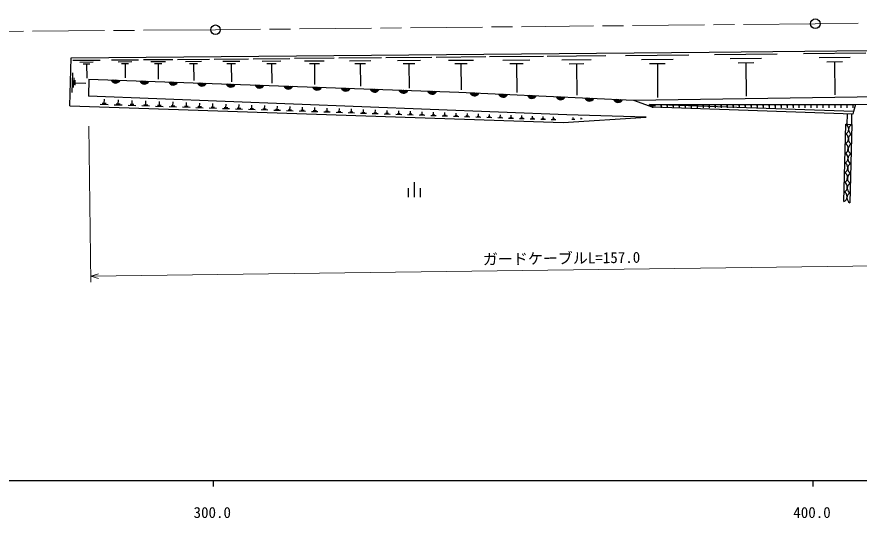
# Model space of a CAD drawing. Units: millimetres, scale not verified. Extents: x 40000 to 680000, y 20000 to 380000.
# Drawn here: x 335258 to 475704, y 198715 to 282284 of the extents above; entities that cross this region are included whole.
import ezdxf
from ezdxf.enums import TextEntityAlignment as Align

# ---------------------------------------------------------------- set-up
doc = ezdxf.new("R2010")
doc.units = ezdxf.units.MM
doc.header["$LTSCALE"] = 1000
doc.linetypes.add('CHAIN', pattern=[18.5, 12, -1.5, 3.5, -1.5])
for name, color, linetype, lineweight in [('M-BGD', 7, 'Continuous', 25), ('M-BMK', 2, 'CHAIN', 13), ('M-BMK-SRVR', 3, 'Continuous', 25), ('M-STR-HTXT', 7, 'Continuous', 13), ('M-TTL-BAND', 7, 'Continuous', 25)]:
    doc.layers.add(name, color=color, linetype=linetype, lineweight=lineweight)
doc.styles.add('ＭＳ ゴシック', font='')
doc.styles.get('ＭＳ ゴシック').set_extended_font_data('MS Gothic')

msp = doc.modelspace()

# ---------------------------------------------------------------- linework, layer by layer
at = {"layer": 'M-BGD'}
for p, q in [((344081, 267438), (344292, 275440)), ((368151, 275251), (373859, 275302)), ((374636, 275309), (380789, 275363)), ((381552, 275370), (388180, 275429)), ((388927, 275435), (396062, 275498)), ((396791, 275505), (404467, 275573)), ((405175, 275579), (413433, 275652)), ((414056, 275658), (423067, 275738)), ((423660, 275743), (433486, 275830)), ((436763, 275859), (447327, 275953)), ((451577, 275992), (462040, 276106)), ((454200, 275323), (459431, 275380)), ((466405, 276154), (476794, 276267)), ((469010, 275490), (474205, 275546)), ((344610, 275042), (349140, 275083)), ((345745, 274750), (348010, 274771)), ((346314, 274453), (347447, 274463)), ((346880, 274458), (346902, 272042)), ((351021, 275099), (355552, 275139)), ((352156, 274807), (354422, 274827)), ((352725, 274510), (353858, 274520)), ((353292, 274515), (353313, 272099)), ((356368, 275147), (361266, 275190)), ((357595, 274831), (360045, 274853)), ((358211, 274510), (359435, 274521)), ((358823, 274515), (358846, 271903)), ((362070, 275197), (367360, 275244)), ((363396, 274856), (366041, 274880)), ((364060, 274510), (365383, 274521)), ((364721, 274515), (364746, 271694)), ((369581, 274883), (372435, 274909)), ((370298, 274509), (371725, 274522)), ((371012, 274515), (371039, 271471)), ((376178, 274912), (379255, 274939)), ((376951, 274509), (378489, 274522)), ((377720, 274515), (377749, 271234)), ((383213, 274943), (386527, 274972)), ((384045, 274508), (385702, 274523)), ((384874, 274515), (384905, 270980)), ((390714, 274975), (394282, 275007)), ((391611, 274508), (393394, 274523)), ((392502, 274516), (392536, 270710)), ((398715, 275010), (402552, 275044)), ((399679, 274507), (401597, 274524)), ((400638, 274516), (400674, 270422)), ((407245, 275047), (411374, 275084)), ((408282, 274506), (410346, 274524)), ((409314, 274515), (409353, 270111)), ((416314, 275077), (420820, 275117)), ((417446, 274486), (419699, 274506)), ((418573, 274496), (418615, 269690)), ((426122, 275110), (431035, 275153)), ((427356, 274466), (429813, 274487)), ((428585, 274476), (428631, 269236)), ((439411, 275178), (444692, 275225)), ((440737, 274486), (443378, 274509)), ((442058, 274498), (442108, 268864)), ((455516, 274640), (458131, 274668)), ((456823, 274654), (456884, 269074)), ((470316, 274811), (472913, 274840)), ((471615, 274825), (471675, 269285)), ((344473, 269663), (344603, 272973)), ((344726, 270482), (344791, 272137)), ((344963, 270887), (344996, 271714)), ((344979, 271300), (346745, 271231)), ((347274, 271913), (347213, 269045)), ((349829, 267824), (349853, 268541)), ((352156, 267742), (352180, 268450)), ((354465, 267662), (354488, 268360)), ((356755, 267582), (356779, 268270)), ((438096, 268407), (441283, 267208)), ((350496, 267621), (349150, 267667)), ((350166, 267812), (349493, 267835)), ((352814, 267543), (351486, 267588)), ((352488, 267731), (351824, 267754)), ((355114, 267465), (353804, 267509)), ((354792, 267651), (354137, 267673)), ((357395, 267388), (356104, 267432)), ((357078, 267571), (356432, 267593)), ((359658, 267311), (358385, 267354)), ((359346, 267492), (358709, 267513)), ((359028, 267503), (359051, 268181)), ((361904, 267235), (360649, 267278)), ((361596, 267413), (360968, 267434)), ((361282, 267424), (361305, 268093)), ((364132, 267160), (362894, 267202)), ((363828, 267335), (363209, 267356)), ((363519, 267346), (363541, 268006)), ((366342, 267085), (365122, 267126)), ((366043, 267258), (365433, 267279)), ((365738, 267268), (365760, 267919)), ((368535, 267011), (367333, 267052)), ((368240, 267181), (367639, 267202)), ((367939, 267192), (367961, 267833)), ((370710, 266937), (369526, 266977)), ((370419, 267105), (369827, 267125)), ((370123, 267115), (370145, 267747)), ((372869, 266864), (371701, 266904)), ((372582, 267030), (371998, 267050)), ((372290, 267040), (372311, 267662)), ((374728, 266955), (374152, 266974)), ((374440, 266965), (374461, 267578)), ((376856, 266881), (376289, 266900)), ((376573, 266890), (376593, 267495)), ((378689, 266816), (378709, 267412)), ((380788, 266743), (380808, 267330)), ((382871, 266671), (382890, 267248)), ((384937, 266598), (384956, 267167)), ((386987, 266527), (387006, 267087)), ((389021, 266456), (389039, 267008)), ((391039, 266386), (391057, 266929)), ((393040, 266316), (393058, 266850)), ((440774, 267670), (475093, 267685)), ((474766, 266484), (440774, 267670)), ((440774, 267502), (441774, 267502)), ((441274, 267502), (441274, 267102)), ((474649, 266044), (441283, 267208)), ((442574, 267502), (442774, 267502)), ((442674, 267502), (442674, 267102)), ((443574, 267503), (443774, 267503)), ((443674, 267503), (443674, 267103)), ((444574, 267503), (444774, 267503)), ((444674, 267503), (444674, 267103)), ((445574, 267504), (445774, 267504)), ((445674, 267504), (445674, 267104)), ((446574, 267504), (446774, 267504)), ((446674, 267504), (446674, 267104)), ((447574, 267505), (447774, 267505)), ((447674, 267505), (447674, 267105)), ((448574, 267505), (448774, 267505)), ((448674, 267505), (448674, 267105)), ((449574, 267506), (449774, 267506)), ((449674, 267506), (449674, 267106)), ((450574, 267506), (450774, 267506)), ((450674, 267506), (450674, 267106)), ((451574, 267506), (451774, 267507)), ((451674, 267507), (451674, 267107)), ((452574, 267507), (452774, 267507)), ((452674, 267507), (452674, 267107)), ((453574, 267507), (453774, 267507)), ((453674, 267507), (453674, 267107)), ((454574, 267508), (454774, 267508)), ((454674, 267508), (454674, 267108)), ((455574, 267508), (455774, 267508)), ((455674, 267508), (455674, 267108)), ((456574, 267509), (456774, 267509)), ((456674, 267509), (456674, 267109)), ((457574, 267509), (457774, 267509)), ((457674, 267509), (457674, 267109)), ((458574, 267510), (458774, 267510)), ((458674, 267510), (458674, 267110)), ((459574, 267510), (459774, 267510)), ((459674, 267510), (459674, 267110)), ((460574, 267511), (460774, 267511)), ((460674, 267511), (460674, 267111)), ((461574, 267511), (461774, 267511)), ((461674, 267511), (461674, 267111)), ((462574, 267511), (462774, 267512)), ((462674, 267512), (462674, 267112)), ((463574, 267512), (463774, 267512)), ((463674, 267512), (463674, 267112)), ((464574, 267512), (464774, 267512)), ((464674, 267512), (464674, 267112)), ((465574, 267513), (465774, 267513)), ((465674, 267513), (465674, 267113)), ((466574, 267513), (466774, 267513)), ((466674, 267513), (466674, 267113)), ((467574, 267514), (467774, 267514)), ((467674, 267514), (467674, 267114)), ((468574, 267514), (468774, 267514)), ((468674, 267514), (468674, 267114)), ((469574, 267515), (469774, 267515)), ((469674, 267515), (469674, 267115)), ((470574, 267515), (470774, 267515)), ((470674, 267515), (470674, 267115)), ((471574, 267516), (471774, 267516)), ((471674, 267516), (471674, 267116)), ((472574, 267516), (472774, 267516)), ((472674, 267516), (472674, 267116)), ((473574, 267516), (473774, 267517)), ((473674, 267517), (473674, 267117)), ((474574, 267517), (474774, 267517)), ((474674, 267517), (474674, 267117)), ((475093, 267685), (474766, 266484)), ((475093, 267685), (477080, 267722)), ((375010, 266792), (373860, 266831)), ((377134, 266720), (376001, 266758)), ((379242, 266649), (378125, 266686)), ((378968, 266807), (378410, 266826)), ((381333, 266578), (380233, 266615)), ((381063, 266734), (380513, 266753)), ((383408, 266508), (382324, 266544)), ((383142, 266661), (382600, 266680)), ((385466, 266438), (384399, 266474)), ((385204, 266589), (384670, 266607)), ((387508, 266369), (386457, 266405)), ((387250, 266518), (386724, 266536)), ((389533, 266301), (388499, 266336)), ((389279, 266447), (388762, 266465)), ((391543, 266233), (390525, 266267)), ((391293, 266377), (390784, 266394)), ((393537, 266165), (392535, 266199)), ((393291, 266307), (392790, 266324)), ((395515, 266098), (394529, 266132)), ((395273, 266238), (394780, 266255)), ((395026, 266246), (395044, 266773)), ((397478, 266032), (396507, 266065)), ((397239, 266169), (396754, 266186)), ((396997, 266178), (397014, 266695)), ((399425, 265966), (398470, 265998)), ((399190, 266101), (398713, 266118)), ((398952, 266109), (398969, 266619)), ((401357, 265901), (400417, 265932)), ((401126, 266034), (400656, 266050)), ((400891, 266042), (400908, 266543)), ((403273, 265836), (402348, 265867)), ((403046, 265967), (402584, 265982)), ((402815, 265975), (402832, 266468)), ((405175, 265771), (404265, 265802)), ((404951, 265900), (404497, 265916)), ((404724, 265908), (404740, 266393)), ((407061, 265708), (406166, 265738)), ((406841, 265834), (406394, 265849)), ((406618, 265842), (406634, 266319)), ((408932, 265644), (408053, 265674)), ((408716, 265769), (408277, 265784)), ((408497, 265776), (408512, 266245)), ((410789, 265581), (409924, 265611)), ((410577, 265704), (410144, 265719)), ((410361, 265711), (410376, 266172)), ((412631, 265519), (411781, 265548)), ((412422, 265640), (411998, 265654)), ((412210, 265647), (412225, 266100)), ((414459, 265457), (413623, 265486)), ((414254, 265576), (413836, 265590)), ((414045, 265583), (414060, 266028)), ((416070, 265512), (415660, 265526)), ((415865, 265519), (415880, 265957)), ((417873, 265449), (417469, 265463)), ((417671, 265456), (417685, 265886)), ((419463, 265394), (419477, 265816)), ((421240, 265332), (421254, 265747)), ((423004, 265270), (423017, 265678)), ((424753, 265209), (424767, 265609)), ((428067, 265170), (428046, 265496)), ((429372, 265256), (429359, 265461)), ((473679, 266078), (473633, 264367)), ((474462, 264328), (474497, 266049)), ((474766, 266484), (474649, 266044)), ((416272, 265396), (415451, 265424)), ((418071, 265335), (417264, 265362)), ((419855, 265275), (419063, 265301)), ((419661, 265387), (419265, 265400)), ((421626, 265215), (420848, 265241)), ((421435, 265325), (421046, 265338)), ((423382, 265155), (422618, 265181)), ((423195, 265264), (422813, 265277)), ((425125, 265096), (424375, 265122)), ((424941, 265203), (424566, 265215)), ((428312, 265186), (427823, 265154)), ((429526, 265266), (429219, 265246)), ((401530, 254708), (401530, 252208)), ((400530, 253708), (400530, 252208)), ((402530, 253708), (402530, 252208))]:
    msp.add_line(p, q, dxfattribs=at)
for points in [[(344292, 275440), (450713, 276383), (503893, 276963)], [(347274, 271913), (408952, 269729), (438096, 268407)], [(440195, 265568), (426937, 265925), (347213, 269045)], [(438096, 268407), (479082, 268990), (484007, 268687), (486222, 268889), (504799, 268962)], [(344081, 267438), (426332, 264655), (440195, 265568)], [(441299, 267207), (440778, 267398), (440774, 267670)], [(473176, 251483), (473480, 264375), (474462, 264328), (474158, 251296)]]:
    msp.add_lwpolyline(points, dxfattribs=at)
for centre, radius, start, end in [((351741, 272067), 812, 200.59215, 335.35242), ((351741, 272067), 650, 206.70794, 329.23663), ((351741, 272067), 488, 217.84062, 318.10394), ((351741, 272067), 325, 252.02991, 283.91465), ((356538, 271898), 812, 200.59215, 335.35242), ((356538, 271898), 650, 206.70794, 329.23663), ((356538, 271898), 488, 217.84062, 318.10394), ((356538, 271898), 325, 252.02991, 283.91465), ((361335, 271728), 812, 200.59215, 335.35242), ((361335, 271728), 650, 206.70794, 329.23663), ((361335, 271728), 488, 217.84062, 318.10394), ((361335, 271728), 325, 252.02991, 283.91465), ((366132, 271558), 812, 200.59215, 335.35242), ((366132, 271558), 650, 206.70794, 329.23663), ((366132, 271558), 488, 217.84062, 318.10394), ((366132, 271558), 325, 252.02991, 283.91465), ((370928, 271388), 812, 200.59215, 335.35242), ((370928, 271388), 650, 206.70794, 329.23663), ((370928, 271388), 488, 217.84062, 318.10394), ((370928, 271388), 325, 252.02991, 283.91465), ((375725, 271218), 812, 200.59215, 335.35242), ((375725, 271218), 650, 206.70794, 329.23663), ((375725, 271218), 488, 217.84062, 318.10394), ((375725, 271218), 325, 252.02991, 283.91465), ((380522, 271048), 812, 200.59215, 335.35242), ((380522, 271048), 650, 206.70794, 329.23663), ((380522, 271048), 488, 217.84062, 318.10394), ((380522, 271048), 325, 252.02991, 283.91465), ((385319, 270879), 812, 200.59215, 335.35242), ((385319, 270879), 650, 206.70794, 329.23663), ((385319, 270879), 488, 217.84062, 318.10394), ((385319, 270879), 325, 252.02991, 283.91465), ((390116, 270709), 812, 200.59215, 335.35242), ((390116, 270709), 650, 206.70794, 329.23663), ((390116, 270709), 488, 217.84062, 318.10394), ((390116, 270709), 325, 252.02991, 283.91465), ((394913, 270539), 812, 200.59215, 335.35242), ((394913, 270539), 650, 206.70794, 329.23663), ((394913, 270539), 488, 217.84062, 318.10394), ((394913, 270539), 325, 252.02991, 283.91465), ((399710, 270369), 812, 200.59215, 335.35242), ((399710, 270369), 650, 206.70794, 329.23663), ((399710, 270369), 488, 217.84062, 318.10394), ((399710, 270369), 325, 252.02991, 283.91465), ((404507, 270199), 812, 200.59215, 335.35242), ((404507, 270199), 650, 206.70794, 329.23663), ((404507, 270199), 488, 217.84062, 318.10394), ((404507, 270199), 325, 252.02991, 283.91465), ((411551, 269924), 812, 200.02164, 334.78191), ((411551, 269924), 650, 206.13743, 328.66612), ((411551, 269924), 488, 217.27012, 317.53343), ((411551, 269924), 325, 251.45941, 283.34414), ((416346, 269706), 812, 200.02164, 334.78191), ((416346, 269706), 650, 206.13743, 328.66612), ((416346, 269706), 488, 217.27012, 317.53343), ((416346, 269706), 325, 251.45941, 283.34414), ((421141, 269489), 812, 200.02164, 334.78191), ((421141, 269489), 650, 206.13743, 328.66612), ((421141, 269489), 488, 217.27012, 317.53343), ((421141, 269489), 325, 251.45941, 283.34414), ((425936, 269271), 812, 200.02164, 334.78191), ((425936, 269271), 650, 206.13743, 328.66612), ((425936, 269271), 488, 217.27012, 317.53343), ((425936, 269271), 325, 251.45941, 283.34414), ((430731, 269054), 812, 200.02164, 334.78191), ((430731, 269054), 650, 206.13743, 328.66612), ((430731, 269054), 488, 217.27012, 317.53343), ((430731, 269054), 325, 251.45941, 283.34414), ((435526, 268836), 812, 200.02164, 334.78191), ((435526, 268836), 650, 206.13743, 328.66612), ((435526, 268836), 488, 217.27012, 317.53343), ((435526, 268836), 325, 251.45941, 283.34414), ((473061, 263578), 900, 295.01849, 62.2784), ((474857, 263504), 914, 115.58736, 241.73863), ((473023, 261967), 900, 295.01849, 62.2784), ((474819, 261875), 914, 115.58736, 241.73863), ((472985, 260355), 900, 295.01849, 62.2784), ((474781, 260246), 914, 115.58736, 241.73863), ((472947, 258744), 900, 295.01849, 62.2784), ((474743, 258617), 914, 115.58736, 241.73863), ((472909, 257133), 900, 295.01849, 62.2784), ((474705, 256988), 914, 115.58736, 241.73863), ((472871, 255521), 900, 295.01849, 62.2784), ((474667, 255359), 914, 115.58736, 241.73863), ((472833, 253910), 900, 295.01849, 62.2784), ((474629, 253730), 914, 115.58736, 241.73863), ((472795, 252298), 900, 295.01849, 62.2784), ((474591, 252101), 914, 115.58736, 241.73863)]:
    msp.add_arc(centre, radius, start, end, dxfattribs=at)
at = {"layer": 'M-BMK'}
for p, q in [((468395, 281136), (368382, 280129)), ((568049, 282284), (468395, 281136)), ((368382, 280129), (268831, 279373))]:
    msp.add_line(p, q, dxfattribs=at)
at = {"layer": 'M-BMK-SRVR'}
for centre in [(368382, 280129), (468395, 281136)]:
    msp.add_circle(centre, 800, dxfattribs=at)
at = {"layer": 'M-STR-HTXT'}
for p, q in [((347279, 264046), (347618, 238048)), ((347605, 239048), (504607, 241097)), ((347605, 239048), (348850, 239439)), ((347605, 239048), (348860, 238689))]:
    msp.add_line(p, q, dxfattribs=at)
at = {"layer": 'M-TTL-BAND'}
for p, q in [((40000, 205000), (579000, 205000)), ((368000, 205000), (368000, 204000)), ((468000, 205000), (468000, 204000))]:
    msp.add_line(p, q, dxfattribs=at)

# ---------------------------------------------------------------- texts
at = {"layer": 'M-STR-HTXT', "style": 'ＭＳ ゴシック'}
msp.add_text('ガードケーブルL=157.0', height=1833, rotation=0.748, dxfattribs=at).set_placement((426099, 240572), align=Align.BOTTOM_CENTER)
at = {"layer": 'M-TTL-BAND', "style": 'ＭＳ ゴシック'}
for s, p in [('300.0', (367844, 198195)), ('400.0', (467844, 198195))]:
    msp.add_text(s, height=1833, dxfattribs=at).set_placement(p, align=Align.BOTTOM_CENTER)

doc.saveas('drawing.dxf')
